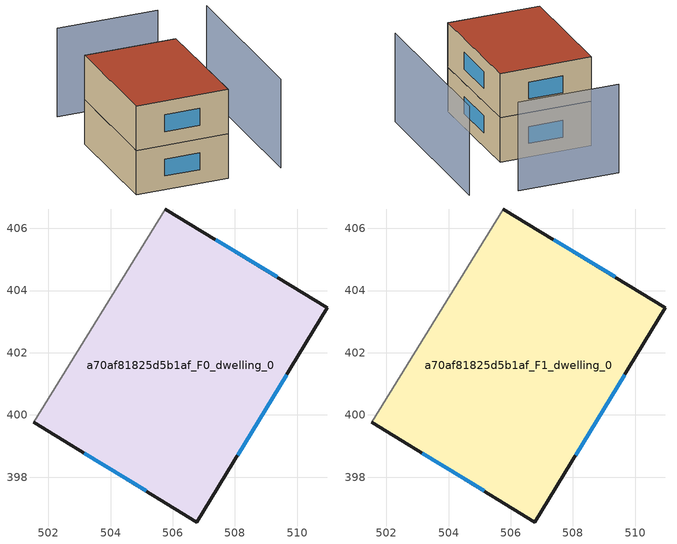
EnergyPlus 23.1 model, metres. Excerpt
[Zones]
a70af81825d5b1af_F0_dwelling_0
 floor ground (EU_floor_Construction): 510.97,403.45 506.78,396.56 501.52,399.76 505.77,406.62 z0
 wall outside (EU_wall_Construction): 501.52,399.76 506.78,396.56 510.97,403.45 505.77,406.62 z0:3
 wall adiabatic (EU_wall_Construction): 505.77,406.62 501.52,399.76 z0:3
 window (EU_Window_Construction): 508.09,398.7 509.67,401.3 / 503.16,398.76 505.14,397.56 / 509.35,404.44 507.39,405.63 z0.93:2.07
a70af81825d5b1af_F1_dwelling_0
 floor to a70af81825d5b1af_F0_dwelling_0 (EU_floor_Construction): 510.97,403.45 506.78,396.56 501.52,399.76 505.77,406.62 z3
 wall outside (EU_wall_Construction): 501.52,399.76 506.78,396.56 510.97,403.45 505.77,406.62 z3:6
 wall adiabatic (EU_wall_Construction): 505.77,406.62 501.52,399.76 z3:6
 window (EU_Window_Construction): 508.09,398.7 509.67,401.3 / 503.16,398.76 505.14,397.56 / 509.35,404.44 507.39,405.63 z3.93:5.07
 roof outside (EU_roof_Construction): 506.78,396.56 510.97,403.45 505.77,406.62 501.52,399.76 z6
shading: 509.87,394.78 515.95,404.66 / 513.73,406.75 508.03,410.28 z0:6
[Building]
EU S2 Campaign: North Axis=0; Terrain=City; Solar Distribution=FullExterior
[Site:Location]
Montreal-Trudeau.Intl.AP: Latitude=45.4667; Longitude=-73.75; Time Zone=-5; Elevation=36
[SizingPeriod:WeatherFileDays]
AnnualSizingPeriod: Begin Month=1; Begin Day of Month=1; End Month=12; End Day of Month=31; Day of Week for Start Day=Monday; Use Weather File Daylight Saving Period=No; Use Weather File Rain and Snow Indicators=No
[MATERIAL]
EU_InternalMass_Material: Roughness=MediumRough; Thickness=0.1; Conductivity=1; Density=1800; Specific Heat=900; Thermal Absorptance=0.9; Solar Absorptance=0.7; Visible Absorptance=0.7
[MATERIAL:NOMASS] Roughness=MediumRough; Thermal Absorptance=0.9; Solar Absorptance=0.7; Visible Absorptance=0.7
Name | Thermal Resistance
EU_wall_NoMass; EU_floor_NoMass | 1.51479
EU_roof_NoMass | 2.84114
[WINDOWMATERIAL:SIMPLEGLAZINGSYSTEM]
EU_Window_SimpleGlazing: UFactor=3.53504; Solar Heat Gain Coefficient=0.8; Visible Transmittance=0.8
[CONSTRUCTION]
EU_wall_Construction: EU_wall_NoMass
EU_roof_Construction: EU_roof_NoMass
EU_floor_Construction: EU_floor_NoMass
EU_Window_Construction: EU_Window_SimpleGlazing
EU_InternalMass_Construction: EU_InternalMass_Material
[ZONE] Type=1; Multiplier=1; Ceiling Height=autocalculate; Volume=148.23; Floor Area=autocalculate; Part of Total Floor Area=Yes
a70af81825d5b1af_F0_dwelling_0; a70af81825d5b1af_F1_dwelling_0
[INTERNALMASS] Construction=EU_InternalMass_Construction; Surface Area=49.4102
Name | Zone or ZoneList
a70af81825d5b1af_F0_dwelling_0_EU_InternalMass | a70af81825d5b1af_F0_dwelling_0
a70af81825d5b1af_F1_dwelling_0_EU_InternalMass | a70af81825d5b1af_F1_dwelling_0
[OTHEREQUIPMENT] Fuel Type=Electricity; Design Level Calculation Method=Watts/Area; Power per Zone Floor Area=1; Fraction Latent=0; Fraction Radiant=0; Fraction Lost=0; Carbon Dioxide Generation Rate=0; EndUse Subcategory=EU_Step8_InternalGains
Name | Zone or ZoneList or Space or SpaceList | Schedule
EU_Step8_InternalGain_a70af81825d5b1af_F0_dwelling_0_f000 | a70af81825d5b1af_F0_dwelling_0 | EU_Step8_GainSchedule_a70af81825d5b1af_F0_dwelling_0_f000
EU_Step8_InternalGain_a70af81825d5b1af_F1_dwelling_0_f000 | a70af81825d5b1af_F1_dwelling_0 | EU_Step8_GainSchedule_a70af81825d5b1af_F1_dwelling_0_f000
[ZONEVENTILATION:DESIGNFLOWRATE] Schedule=EU_AlwaysOn; Design Flow Rate Calculation Method=AirChanges/Hour; Air Changes per Hour=0.775154; Ventilation Type=Natural; Fan Pressure Rise=0; Fan Total Efficiency=1; Constant Term Coefficient=1; Temperature Term Coefficient=0; Velocity Term Coefficient=0; Velocity Squared Term Coefficient=0; Minimum Indoor Temperature=-100; Maximum Indoor Temperature=100; Delta Temperature=-100; Minimum Outdoor Temperature=-100; Maximum Outdoor Temperature=100; Maximum Wind Speed=40
Name | Zone or ZoneList or Space or SpaceList
EU_ConstantAir_a70af81825d5b1af_F0_dwelling_0 | a70af81825d5b1af_F0_dwelling_0
EU_ConstantAir_a70af81825d5b1af_F1_dwelling_0 | a70af81825d5b1af_F1_dwelling_0
[HVACTEMPLATE:THERMOSTAT] Constant Heating Setpoint=20; Constant Cooling Setpoint=50
EU_HeatOnly_a70af81825d5b1af_F0_dwelling_0; EU_HeatOnly_a70af81825d5b1af_F1_dwelling_0
[HVACTEMPLATE:ZONE:IDEALLOADSAIRSYSTEM] System Availability Schedule=EU_AlwaysOn; Maximum Heating Supply Air Temperature=50; Minimum Cooling Supply Air Temperature=13; Maximum Heating Supply Air Humidity Ratio=0.0156; Minimum Cooling Supply Air Humidity Ratio=0.0077; Heating Limit=NoLimit; Cooling Limit=NoLimit; Heating Availability Schedule=EU_AlwaysOn; Cooling Availability Schedule=EU_CoolingOff; Dehumidification Control Type=ConstantSensibleHeatRatio; Cooling Sensible Heat Ratio=0.7; Dehumidification Setpoint=60; Humidification Control Type=None; Humidification Setpoint=30; Outdoor Air Method=None; Outdoor Air Flow Rate per Person=0.00944; Outdoor Air Flow Rate per Zone Floor Area=0; Outdoor Air Flow Rate per Zone=0; Demand Controlled Ventilation Type=None; Outdoor Air Economizer Type=NoEconomizer; Heat Recovery Type=None; Sensible Heat Recovery Effectiveness=0.7; Latent Heat Recovery Effectiveness=0.65
Name | Template Thermostat
a70af81825d5b1af_F0_dwelling_0 | EU_HeatOnly_a70af81825d5b1af_F0_dwelling_0
a70af81825d5b1af_F1_dwelling_0 | EU_HeatOnly_a70af81825d5b1af_F1_dwelling_0
[SIZING:ZONE] Zone Cooling Design Supply Air Temperature Input Method=SupplyAirTemperature; Zone Cooling Design Supply Air Temperature=13; Zone Heating Design Supply Air Temperature Input Method=SupplyAirTemperature; Zone Heating Design Supply Air Temperature=50; Zone Cooling Design Supply Air Humidity Ratio=0.008; Zone Heating Design Supply Air Humidity Ratio=0.008; Cooling Design Air Flow Method=DesignDay; Cooling Design Air Flow Rate=0; Cooling Minimum Air Flow per Zone Floor Area=0.000762; Cooling Minimum Air Flow=0; Cooling Minimum Air Flow Fraction=0.2; Heating Design Air Flow Method=DesignDay; Heating Design Air Flow Rate=0; Heating Maximum Air Flow per Zone Floor Area=0.002032; Heating Maximum Air Flow=0.141576; Heating Maximum Air Flow Fraction=0.3; Account for Dedicated Outdoor Air System=No; Dedicated Outdoor Air System Control Strategy=NeutralSupplyAir; Dedicated Outdoor Air Low Setpoint Temperature for Design=autosize; Dedicated Outdoor Air High Setpoint Temperature for Design=autosize; Zone Load Sizing Method=Sensible Load Only No Latent Load; Zone Latent Cooling Design Supply Air Humidity Ratio Input Method=HumidityRatioDifference; Zone Cooling Design Supply Air Humidity Ratio Difference=0.005; Zone Latent Heating Design Supply Air Humidity Ratio Input Method=HumidityRatioDifference; Zone Humidification Design Supply Air Humidity Ratio Difference=0.005
a70af81825d5b1af_F0_dwelling_0; a70af81825d5b1af_F1_dwelling_0
[SCHEDULE:CONSTANT]
Name | Hourly Value
EU_AlwaysOn | 1
EU_CoolingOff | 0
[SCHEDULE:FILE] Column Number=1; Rows to Skip at Top=0; Number of Hours of Data=8760; Column Separator=Comma; Interpolate to Timestep=No; Minutes per Item=60; Adjust Schedule for Daylight Savings=Yes
Name | File
EU_Step8_GainSchedule_a70af81825d5b1af_F0_dwelling_0_f000 | ../../schedules/a70af81825d5b1af/a70af81825d5b1af_F0_dwelling_0_f000_gain.csv
EU_Step8_GainSchedule_a70af81825d5b1af_F1_dwelling_0_f000 | ../../schedules/a70af81825d5b1af/a70af81825d5b1af_F1_dwelling_0_f000_gain.csv
